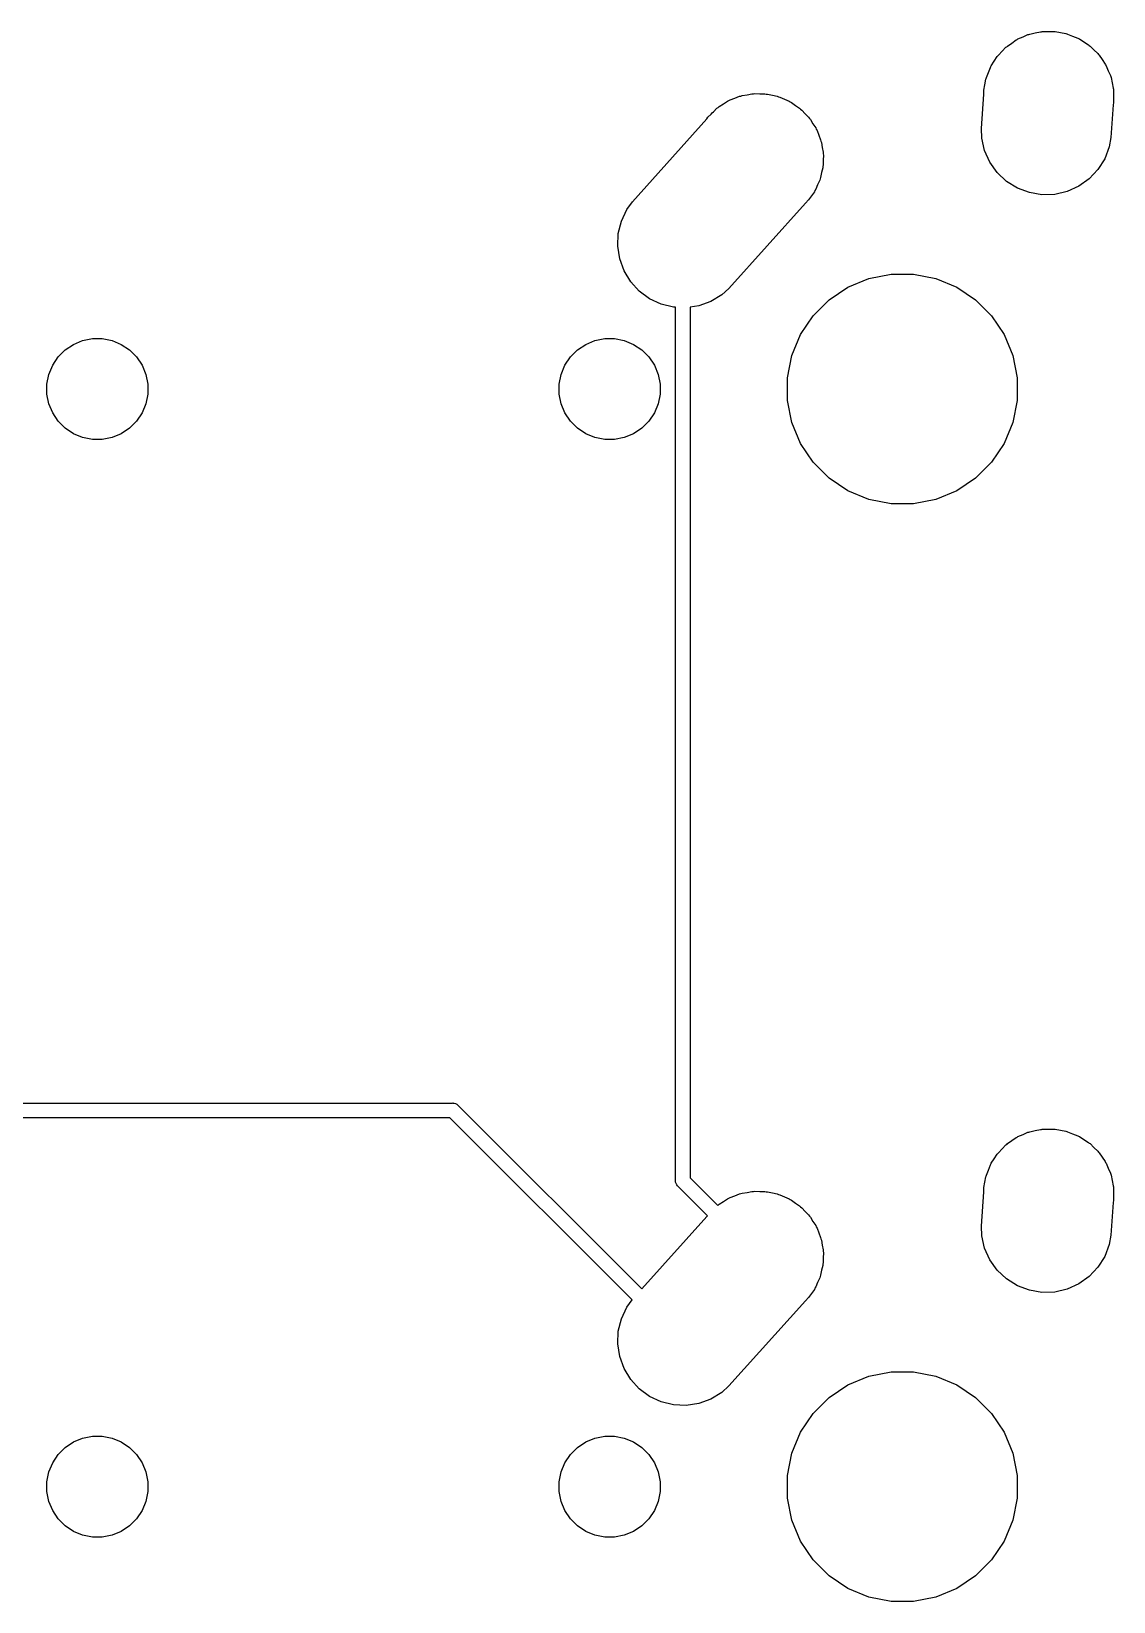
# Model space of a CAD drawing. Extents: x -662 to -203, y -195 to -58.
# Drawn here: x -633.44 to -614.66, y -109.19 to -81.94 of the extents above; entities that cross this region are included whole.
import ezdxf

# ---------------------------------------------------------------- set-up
doc = ezdxf.new("R2010")
doc.units = 0
doc.layers.add('BLACK', color=7, linetype='CONTINUOUS')

msp = doc.modelspace()

# ---------------------------------------------------------------- linework, layer by layer
at = {"layer": 'BLACK', "linetype": 'CONTINUOUS'}
for p, q in [((-616.231, -82.0376), (-616.145, -81.999)), ((-616.145, -81.999), (-616.128, -81.9953)), ((-616.128, -81.9953), (-616.113, -81.9889)), ((-616.113, -81.9889), (-616.021, -81.9705)), ((-616.021, -81.9705), (-615.929, -81.9494)), ((-615.929, -81.9494), (-615.912, -81.9489)), ((-615.912, -81.9489), (-615.896, -81.9457)), ((-615.896, -81.9457), (-615.801, -81.9457)), ((-615.801, -81.9457), (-615.707, -81.9429)), ((-615.707, -81.9429), (-615.691, -81.9457)), ((-615.691, -81.9457), (-615.674, -81.9457)), ((-615.674, -81.9457), (-615.582, -81.9641)), ((-615.582, -81.9641), (-615.489, -81.9798)), ((-615.489, -81.9798), (-615.473, -81.9857)), ((-615.473, -81.9857), (-615.457, -81.9889)), ((-615.457, -81.9889), (-615.37, -82.025)), ((-615.37, -82.025), (-615.281, -82.0585)), ((-616.659, -82.3536), (-616.592, -82.2869)), ((-616.592, -82.2869), (-616.527, -82.2183)), ((-616.527, -82.2183), (-616.514, -82.2086)), ((-616.514, -82.2086), (-616.502, -82.1969)), ((-616.502, -82.1969), (-616.424, -82.1445)), ((-616.424, -82.1445), (-616.347, -82.0898)), ((-616.347, -82.0898), (-616.332, -82.083)), ((-616.332, -82.083), (-616.318, -82.0737)), ((-616.318, -82.0737), (-616.231, -82.0376)), ((-615.281, -82.0585), (-615.267, -82.0674)), ((-615.267, -82.0674), (-615.252, -82.0737)), ((-615.252, -82.0737), (-615.174, -82.1261)), ((-615.174, -82.1261), (-615.094, -82.1762)), ((-615.094, -82.1762), (-615.082, -82.1876)), ((-615.082, -82.1876), (-615.068, -82.1969)), ((-615.068, -82.1969), (-615.001, -82.2635)), ((-615.001, -82.2635), (-614.932, -82.3282)), ((-616.831, -82.6554), (-616.797, -82.5673)), ((-616.797, -82.5673), (-616.788, -82.5532)), ((-616.788, -82.5532), (-616.782, -82.5378)), ((-616.782, -82.5378), (-616.729, -82.4594)), ((-616.729, -82.4594), (-616.679, -82.3795)), ((-616.679, -82.3795), (-616.668, -82.3674)), ((-616.668, -82.3674), (-616.659, -82.3536)), ((-614.932, -82.3282), (-614.923, -82.3418)), ((-614.923, -82.3418), (-614.911, -82.3536)), ((-614.911, -82.3536), (-614.859, -82.432)), ((-614.859, -82.432), (-614.804, -82.5088)), ((-614.804, -82.5088), (-614.797, -82.524)), ((-614.797, -82.524), (-614.788, -82.5378)), ((-614.788, -82.5378), (-614.752, -82.625)), ((-616.891, -82.8674), (-616.876, -82.7744)), ((-616.876, -82.7744), (-616.87, -82.7589)), ((-616.87, -82.7589), (-616.867, -82.7425)), ((-616.867, -82.7425), (-616.831, -82.6554)), ((-614.752, -82.625), (-614.713, -82.711)), ((-614.713, -82.711), (-614.709, -82.7272)), ((-614.709, -82.7272), (-614.703, -82.7425)), ((-614.703, -82.7425), (-614.685, -82.8351)), ((-614.685, -82.8351), (-614.664, -82.927)), ((-621.313, -83.1312), (-621.233, -83.1019)), ((-621.233, -83.1019), (-621.153, -83.0689)), ((-621.153, -83.0689), (-621.129, -83.0641)), ((-621.129, -83.0641), (-621.105, -83.0555)), ((-621.105, -83.0555), (-621.02, -83.0425)), ((-621.02, -83.0425), (-620.936, -83.0257)), ((-620.936, -83.0257), (-620.911, -83.0257)), ((-620.911, -83.0257), (-620.886, -83.0219)), ((-620.886, -83.0219), (-620.8, -83.0257)), ((-620.8, -83.0257), (-620.714, -83.0257)), ((-620.714, -83.0257), (-620.69, -83.0306)), ((-620.69, -83.0306), (-620.665, -83.0317)), ((-620.665, -83.0317), (-620.581, -83.0522)), ((-620.581, -83.0522), (-620.497, -83.0689)), ((-620.497, -83.0689), (-620.474, -83.0785)), ((-620.474, -83.0785), (-620.449, -83.0844)), ((-620.449, -83.0844), (-620.371, -83.1208)), ((-616.951, -83.6284), (-616.91, -83.032)), ((-616.91, -82.9599), (-616.891, -82.8674)), ((-616.91, -83.032), (-616.91, -82.9599)), ((-614.664, -82.927), (-614.663, -82.9436)), ((-614.663, -82.9436), (-614.66, -82.9599)), ((-614.66, -82.9599), (-614.66, -83.0542)), ((-614.66, -83.0542), (-614.659, -83.093)), ((-614.659, -83.093), (-614.66, -83.1094)), ((-614.66, -83.1094), (-614.66, -83.1815)), ((-621.699, -83.4336), (-621.642, -83.3767)), ((-621.642, -83.3767), (-621.625, -83.3582)), ((-621.625, -83.3582), (-621.603, -83.3377)), ((-621.603, -83.3377), (-621.542, -83.2769)), ((-621.542, -83.2769), (-621.521, -83.263)), ((-621.521, -83.263), (-621.503, -83.2461)), ((-621.503, -83.2461), (-621.429, -83.2015)), ((-621.429, -83.2015), (-621.358, -83.1537)), ((-621.358, -83.1537), (-621.335, -83.1442)), ((-621.335, -83.1442), (-621.313, -83.1312)), ((-620.371, -83.1208), (-620.292, -83.1537)), ((-620.292, -83.1537), (-620.271, -83.1676)), ((-620.271, -83.1676), (-620.249, -83.1782)), ((-620.249, -83.1782), (-620.179, -83.2291)), ((-620.179, -83.2291), (-620.108, -83.2769)), ((-620.108, -83.2769), (-620.09, -83.2945)), ((-620.09, -83.2945), (-620.07, -83.3093)), ((-620.07, -83.3093), (-620.012, -83.3728)), ((-620.012, -83.3728), (-619.951, -83.4336)), ((-614.668, -83.2197), (-614.706, -83.7832)), ((-614.66, -83.1815), (-614.668, -83.2197)), ((-623.009, -84.9005), (-621.716, -83.459)), ((-621.716, -83.459), (-621.699, -83.4336)), ((-619.951, -83.4336), (-619.937, -83.4543)), ((-619.937, -83.4543), (-619.92, -83.4728)), ((-619.92, -83.4728), (-619.876, -83.5463)), ((-619.876, -83.5463), (-619.828, -83.6178)), ((-619.828, -83.6178), (-619.818, -83.6409)), ((-619.818, -83.6409), (-619.805, -83.6623)), ((-619.805, -83.6623), (-619.776, -83.7431)), ((-616.946, -83.7944), (-616.951, -83.6284)), ((-619.776, -83.7431), (-619.743, -83.8225)), ((-619.743, -83.8225), (-619.738, -83.847)), ((-619.738, -83.847), (-619.73, -83.8705)), ((-619.73, -83.8705), (-619.717, -83.9556)), ((-616.897, -84.0104), (-616.946, -83.7944)), ((-614.706, -83.7832), (-614.734, -83.947)), ((-619.717, -83.9556), (-619.7, -84.0399)), ((-619.7, -84.0399), (-619.7, -84.0649)), ((-619.7, -84.0649), (-619.696, -84.0896)), ((-619.696, -84.0896), (-619.7, -84.1755)), ((-619.7, -84.1755), (-619.7, -84.2615)), ((-616.806, -84.2126), (-616.897, -84.0104)), ((-614.813, -84.1541), (-614.93, -84.3419)), ((-614.734, -83.947), (-614.813, -84.1541)), ((-619.743, -84.4788), (-619.753, -84.5019)), ((-619.726, -84.3945), (-619.743, -84.4788)), ((-619.706, -84.311), (-619.726, -84.3945)), ((-619.705, -84.286), (-619.706, -84.311)), ((-619.7, -84.2615), (-619.705, -84.286)), ((-616.677, -84.3932), (-616.806, -84.2126)), ((-616.516, -84.5452), (-616.677, -84.3932)), ((-614.93, -84.3419), (-615.082, -84.5031)), ((-619.852, -84.727), (-619.903, -84.7964)), ((-619.842, -84.7043), (-619.852, -84.727)), ((-619.828, -84.6836), (-619.842, -84.7043)), ((-619.795, -84.6042), (-619.828, -84.6836)), ((-619.759, -84.5262), (-619.795, -84.6042)), ((-619.753, -84.5019), (-619.759, -84.5262)), ((-616.328, -84.6629), (-616.516, -84.5452)), ((-616.121, -84.7416), (-616.328, -84.6629)), ((-615.903, -84.7785), (-616.121, -84.7416)), ((-615.465, -84.7224), (-615.681, -84.772)), ((-615.263, -84.6316), (-615.465, -84.7224)), ((-615.082, -84.5031), (-615.263, -84.6316)), ((-623.107, -85.0344), (-623.009, -84.9005)), ((-620.008, -84.9246), (-621.334, -86.4032)), ((-619.951, -84.8678), (-620.008, -84.9246)), ((-619.903, -84.7964), (-619.951, -84.8678)), ((-615.681, -84.772), (-615.903, -84.7785)), ((-623.254, -85.4504), (-623.201, -85.2352)), ((-623.201, -85.2352), (-623.107, -85.0344)), ((-623.264, -85.6718), (-623.254, -85.4504)), ((-623.23, -85.8909), (-623.264, -85.6718)), ((-623.154, -86.0991), (-623.23, -85.8909)), ((-623.039, -86.2886), (-623.154, -86.0991)), ((-622.89, -86.4521), (-623.039, -86.2886)), ((-619.596, -86.6019), (-619.269, -86.3837)), ((-619.269, -86.3837), (-618.906, -86.2334)), ((-618.906, -86.2334), (-618.521, -86.1568)), ((-618.521, -86.1568), (-618.129, -86.1568)), ((-618.129, -86.1568), (-617.743, -86.2334)), ((-617.743, -86.2334), (-617.38, -86.3837)), ((-617.38, -86.3837), (-617.054, -86.6019)), ((-622.711, -86.5832), (-622.89, -86.4521)), ((-622.51, -86.677), (-622.711, -86.5832)), ((-621.646, -86.6302), (-621.855, -86.7059)), ((-621.457, -86.5153), (-621.646, -86.6302)), ((-621.334, -86.4032), (-621.457, -86.5153)), ((-619.874, -86.8797), (-619.596, -86.6019)), ((-617.054, -86.6019), (-616.776, -86.8797)), ((-622.295, -86.7297), (-622.51, -86.677)), ((-622.262, -86.7312), (-622.295, -86.7297)), ((-622.262, -101.884), (-622.262, -86.7312)), ((-621.855, -86.7059), (-622.008, -86.7294)), ((-622.008, -86.7294), (-622.008, -101.838)), ((-620.092, -87.2062), (-619.874, -86.8797)), ((-616.776, -86.8797), (-616.558, -87.2062)), ((-620.242, -87.5691), (-620.092, -87.2062)), ((-616.558, -87.2062), (-616.408, -87.5691)), ((-632.975, -87.5929), (-632.853, -87.471)), ((-632.853, -87.471), (-632.709, -87.3753)), ((-632.709, -87.3753), (-632.55, -87.3093)), ((-632.55, -87.3093), (-632.381, -87.2757)), ((-632.381, -87.2757), (-632.209, -87.2757)), ((-632.209, -87.2757), (-632.04, -87.3093)), ((-632.04, -87.3093), (-631.88, -87.3753)), ((-631.88, -87.3753), (-631.737, -87.471)), ((-631.737, -87.471), (-631.615, -87.5929)), ((-624.085, -87.5929), (-623.963, -87.471)), ((-623.963, -87.471), (-623.819, -87.3753)), ((-623.819, -87.3753), (-623.66, -87.3093)), ((-623.66, -87.3093), (-623.491, -87.2757)), ((-623.491, -87.2757), (-623.319, -87.2757)), ((-623.319, -87.2757), (-623.15, -87.3093)), ((-623.15, -87.3093), (-622.99, -87.3753)), ((-622.99, -87.3753), (-622.847, -87.471)), ((-622.847, -87.471), (-622.725, -87.5929)), ((-633.136, -87.8955), (-633.07, -87.7362)), ((-633.07, -87.7362), (-632.975, -87.5929)), ((-631.615, -87.5929), (-631.519, -87.7362)), ((-631.519, -87.7362), (-631.454, -87.8955)), ((-624.246, -87.8955), (-624.18, -87.7362)), ((-624.18, -87.7362), (-624.085, -87.5929)), ((-622.725, -87.5929), (-622.629, -87.7362)), ((-622.629, -87.7362), (-622.564, -87.8955)), ((-620.319, -87.9543), (-620.242, -87.5691)), ((-616.408, -87.5691), (-616.331, -87.9543)), ((-633.17, -88.0645), (-633.136, -87.8955)), ((-631.454, -87.8955), (-631.42, -88.0645)), ((-624.28, -88.0645), (-624.246, -87.8955)), ((-622.564, -87.8955), (-622.53, -88.0645)), ((-620.319, -88.3471), (-620.319, -87.9543)), ((-616.331, -87.9543), (-616.331, -88.3471)), ((-633.17, -88.2369), (-633.17, -88.0645)), ((-633.136, -88.4059), (-633.17, -88.2369)), ((-631.42, -88.2369), (-631.454, -88.4059)), ((-631.42, -88.0645), (-631.42, -88.2369)), ((-624.28, -88.2369), (-624.28, -88.0645)), ((-624.246, -88.4059), (-624.28, -88.2369)), ((-622.53, -88.2369), (-622.564, -88.4059)), ((-622.53, -88.0645), (-622.53, -88.2369)), ((-633.07, -88.5652), (-633.136, -88.4059)), ((-632.975, -88.7085), (-633.07, -88.5652)), ((-631.519, -88.5652), (-631.615, -88.7085)), ((-631.454, -88.4059), (-631.519, -88.5652)), ((-624.18, -88.5652), (-624.246, -88.4059)), ((-624.085, -88.7085), (-624.18, -88.5652)), ((-622.629, -88.5652), (-622.725, -88.7085)), ((-622.564, -88.4059), (-622.629, -88.5652)), ((-620.242, -88.7323), (-620.319, -88.3471)), ((-616.331, -88.3471), (-616.408, -88.7323)), ((-632.853, -88.8304), (-632.975, -88.7085)), ((-632.709, -88.9261), (-632.853, -88.8304)), ((-631.737, -88.8304), (-631.88, -88.9261)), ((-631.615, -88.7085), (-631.737, -88.8304)), ((-623.963, -88.8304), (-624.085, -88.7085)), ((-623.819, -88.9261), (-623.963, -88.8304)), ((-622.847, -88.8304), (-622.99, -88.9261)), ((-622.725, -88.7085), (-622.847, -88.8304)), ((-620.092, -89.0952), (-620.242, -88.7323)), ((-616.408, -88.7323), (-616.558, -89.0952)), ((-632.55, -88.9921), (-632.709, -88.9261)), ((-632.381, -89.0257), (-632.55, -88.9921)), ((-632.209, -89.0257), (-632.381, -89.0257)), ((-632.04, -88.9921), (-632.209, -89.0257)), ((-631.88, -88.9261), (-632.04, -88.9921)), ((-623.66, -88.9921), (-623.819, -88.9261)), ((-623.491, -89.0257), (-623.66, -88.9921)), ((-623.319, -89.0257), (-623.491, -89.0257)), ((-623.15, -88.9921), (-623.319, -89.0257)), ((-622.99, -88.9261), (-623.15, -88.9921)), ((-619.874, -89.4217), (-620.092, -89.0952)), ((-616.558, -89.0952), (-616.776, -89.4217)), ((-619.596, -89.6995), (-619.874, -89.4217)), ((-616.776, -89.4217), (-617.054, -89.6995)), ((-619.269, -89.9177), (-619.596, -89.6995)), ((-618.906, -90.068), (-619.269, -89.9177)), ((-617.38, -89.9177), (-617.743, -90.068)), ((-617.054, -89.6995), (-617.38, -89.9177)), ((-618.521, -90.1446), (-618.906, -90.068)), ((-618.129, -90.1446), (-618.521, -90.1446)), ((-617.743, -90.068), (-618.129, -90.1446)), ((-637.337, -100.542), (-626.133, -100.542)), ((-626.133, -100.542), (-626.127, -100.541)), ((-626.127, -100.541), (-626.121, -100.542)), ((-626.121, -100.542), (-626.102, -100.544)), ((-626.102, -100.544), (-626.078, -100.551)), ((-626.078, -100.551), (-626.056, -100.563)), ((-626.18, -100.796), (-637.29, -100.796)), ((-623.016, -103.959), (-626.18, -100.796)), ((-626.056, -100.563), (-626.037, -100.578)), ((-626.037, -100.578), (-626.033, -100.583)), ((-626.033, -100.583), (-622.847, -103.769)), ((-616.318, -101.124), (-616.231, -101.088)), ((-616.231, -101.088), (-616.145, -101.049)), ((-616.145, -101.049), (-616.128, -101.045)), ((-616.128, -101.045), (-616.113, -101.039)), ((-616.113, -101.039), (-616.021, -101.021)), ((-616.021, -101.021), (-615.929, -100.999)), ((-615.929, -100.999), (-615.912, -100.999)), ((-615.912, -100.999), (-615.896, -100.996)), ((-615.896, -100.996), (-615.801, -100.996)), ((-615.801, -100.996), (-615.707, -100.993)), ((-615.707, -100.993), (-615.691, -100.996)), ((-615.691, -100.996), (-615.674, -100.996)), ((-615.674, -100.996), (-615.582, -101.014)), ((-615.582, -101.014), (-615.489, -101.03)), ((-615.489, -101.03), (-615.473, -101.036)), ((-615.473, -101.036), (-615.457, -101.039)), ((-615.457, -101.039), (-615.37, -101.075)), ((-615.37, -101.075), (-615.281, -101.109)), ((-616.659, -101.404), (-616.592, -101.337)), ((-616.592, -101.337), (-616.527, -101.268)), ((-616.527, -101.268), (-616.514, -101.259)), ((-616.514, -101.259), (-616.502, -101.247)), ((-616.502, -101.247), (-616.424, -101.194)), ((-616.424, -101.194), (-616.347, -101.14)), ((-616.347, -101.14), (-616.332, -101.133)), ((-616.332, -101.133), (-616.318, -101.124)), ((-615.281, -101.109), (-615.267, -101.117)), ((-615.267, -101.117), (-615.252, -101.124)), ((-615.252, -101.124), (-615.174, -101.176)), ((-615.174, -101.176), (-615.094, -101.226)), ((-615.094, -101.226), (-615.082, -101.238)), ((-615.082, -101.238), (-615.068, -101.247)), ((-615.068, -101.247), (-615.001, -101.314)), ((-615.001, -101.314), (-614.932, -101.378)), ((-616.831, -101.705), (-616.797, -101.617)), ((-616.797, -101.617), (-616.788, -101.603)), ((-616.788, -101.603), (-616.782, -101.588)), ((-616.782, -101.588), (-616.729, -101.509)), ((-616.729, -101.509), (-616.679, -101.429)), ((-616.679, -101.429), (-616.668, -101.417)), ((-616.668, -101.417), (-616.659, -101.404)), ((-614.932, -101.378), (-614.923, -101.392)), ((-614.923, -101.392), (-614.911, -101.404)), ((-614.911, -101.404), (-614.859, -101.482)), ((-614.859, -101.482), (-614.804, -101.559)), ((-614.804, -101.559), (-614.797, -101.574)), ((-614.797, -101.574), (-614.788, -101.588)), ((-614.788, -101.588), (-614.752, -101.675)), ((-622.263, -101.891), (-622.262, -101.884)), ((-622.26, -101.916), (-622.263, -101.891)), ((-622.253, -101.94), (-622.26, -101.916)), ((-622.008, -101.838), (-621.528, -102.318)), ((-616.91, -102.01), (-616.891, -101.917)), ((-616.891, -101.917), (-616.876, -101.824)), ((-616.876, -101.824), (-616.87, -101.809)), ((-616.87, -101.809), (-616.867, -101.793)), ((-616.867, -101.793), (-616.831, -101.705)), ((-614.752, -101.675), (-614.713, -101.761)), ((-614.713, -101.761), (-614.709, -101.777)), ((-614.709, -101.777), (-614.703, -101.793)), ((-614.703, -101.793), (-614.685, -101.885)), ((-614.685, -101.885), (-614.664, -101.977)), ((-622.241, -101.962), (-622.253, -101.94)), ((-622.253, -101.94), (-622.253, -101.94)), ((-622.225, -101.981), (-622.241, -101.962)), ((-622.22, -101.985), (-622.225, -101.981)), ((-621.708, -102.497), (-622.22, -101.985)), ((-621.358, -102.204), (-621.335, -102.194)), ((-621.335, -102.194), (-621.313, -102.181)), ((-621.313, -102.181), (-621.233, -102.152)), ((-621.233, -102.152), (-621.153, -102.119)), ((-621.153, -102.119), (-621.129, -102.114)), ((-621.129, -102.114), (-621.105, -102.106)), ((-621.105, -102.106), (-621.02, -102.092)), ((-621.02, -102.092), (-620.936, -102.076)), ((-620.936, -102.076), (-620.911, -102.076)), ((-620.911, -102.076), (-620.886, -102.072)), ((-620.886, -102.072), (-620.8, -102.076)), ((-620.8, -102.076), (-620.714, -102.076)), ((-620.714, -102.076), (-620.69, -102.081)), ((-620.69, -102.081), (-620.665, -102.082)), ((-620.665, -102.082), (-620.581, -102.102)), ((-620.581, -102.102), (-620.497, -102.119)), ((-620.497, -102.119), (-620.474, -102.128)), ((-620.474, -102.128), (-620.449, -102.134)), ((-620.449, -102.134), (-620.371, -102.171)), ((-620.371, -102.171), (-620.292, -102.204)), ((-616.951, -102.678), (-616.91, -102.082)), ((-616.91, -102.082), (-616.91, -102.01)), ((-614.664, -101.977), (-614.663, -101.994)), ((-614.663, -101.994), (-614.66, -102.01)), ((-614.66, -102.01), (-614.66, -102.104)), ((-614.66, -102.104), (-614.659, -102.143)), ((-614.659, -102.143), (-614.66, -102.159)), ((-614.66, -102.159), (-614.66, -102.232)), ((-621.528, -102.318), (-621.521, -102.313)), ((-621.521, -102.313), (-621.503, -102.296)), ((-621.503, -102.296), (-621.429, -102.252)), ((-621.429, -102.252), (-621.358, -102.204)), ((-620.292, -102.204), (-620.271, -102.218)), ((-620.271, -102.218), (-620.249, -102.228)), ((-620.249, -102.228), (-620.179, -102.279)), ((-620.179, -102.279), (-620.108, -102.327)), ((-620.108, -102.327), (-620.09, -102.345)), ((-620.09, -102.345), (-620.07, -102.359)), ((-620.07, -102.359), (-620.012, -102.423)), ((-620.012, -102.423), (-619.951, -102.484)), ((-614.668, -102.27), (-614.706, -102.833)), ((-614.66, -102.232), (-614.668, -102.27)), ((-622.847, -103.769), (-621.716, -102.509)), ((-621.716, -102.509), (-621.708, -102.497)), ((-619.951, -102.484), (-619.937, -102.504)), ((-619.937, -102.504), (-619.92, -102.523)), ((-619.92, -102.523), (-619.876, -102.596)), ((-619.876, -102.596), (-619.828, -102.668)), ((-619.828, -102.668), (-619.818, -102.691)), ((-619.818, -102.691), (-619.805, -102.712)), ((-619.805, -102.712), (-619.776, -102.793)), ((-616.946, -102.844), (-616.951, -102.678)), ((-619.776, -102.793), (-619.743, -102.873)), ((-619.743, -102.873), (-619.738, -102.897)), ((-619.738, -102.897), (-619.73, -102.921)), ((-619.73, -102.921), (-619.717, -103.006)), ((-619.717, -103.006), (-619.7, -103.09)), ((-616.897, -103.06), (-616.946, -102.844)), ((-614.734, -102.997), (-614.813, -103.204)), ((-614.706, -102.833), (-614.734, -102.997)), ((-619.7, -103.09), (-619.7, -103.115)), ((-619.7, -103.115), (-619.696, -103.14)), ((-619.696, -103.14), (-619.7, -103.226)), ((-619.7, -103.226), (-619.7, -103.312)), ((-616.806, -103.263), (-616.897, -103.06)), ((-616.677, -103.443), (-616.806, -103.263)), ((-614.813, -103.204), (-614.93, -103.392)), ((-619.753, -103.552), (-619.759, -103.576)), ((-619.743, -103.529), (-619.753, -103.552)), ((-619.726, -103.445), (-619.743, -103.529)), ((-619.706, -103.361), (-619.726, -103.445)), ((-619.705, -103.336), (-619.706, -103.361)), ((-619.7, -103.312), (-619.705, -103.336)), ((-616.516, -103.595), (-616.677, -103.443)), ((-615.082, -103.553), (-615.263, -103.682)), ((-614.93, -103.392), (-615.082, -103.553)), ((-619.852, -103.777), (-619.903, -103.846)), ((-619.842, -103.754), (-619.852, -103.777)), ((-619.828, -103.734), (-619.842, -103.754)), ((-619.795, -103.654), (-619.828, -103.734)), ((-619.759, -103.576), (-619.795, -103.654)), ((-616.328, -103.713), (-616.516, -103.595)), ((-616.121, -103.792), (-616.328, -103.713)), ((-615.903, -103.828), (-616.121, -103.792)), ((-615.681, -103.822), (-615.903, -103.828)), ((-615.465, -103.772), (-615.681, -103.822)), ((-615.263, -103.682), (-615.465, -103.772)), ((-623.201, -104.285), (-623.107, -104.084)), ((-623.107, -104.084), (-623.016, -103.959)), ((-620.008, -103.975), (-621.334, -105.453)), ((-619.951, -103.918), (-620.008, -103.975)), ((-619.903, -103.846), (-619.951, -103.918)), ((-623.254, -104.5), (-623.201, -104.285)), ((-623.264, -104.722), (-623.254, -104.5)), ((-623.23, -104.941), (-623.264, -104.722)), ((-623.154, -105.149), (-623.23, -104.941)), ((-623.039, -105.339), (-623.154, -105.149)), ((-622.89, -105.502), (-623.039, -105.339)), ((-621.334, -105.453), (-621.457, -105.565)), ((-619.596, -105.652), (-619.269, -105.434)), ((-619.269, -105.434), (-618.906, -105.283)), ((-618.906, -105.283), (-618.521, -105.207)), ((-618.521, -105.207), (-618.129, -105.207)), ((-618.129, -105.207), (-617.743, -105.283)), ((-617.743, -105.283), (-617.38, -105.434)), ((-617.38, -105.434), (-617.054, -105.652)), ((-622.711, -105.633), (-622.89, -105.502)), ((-622.51, -105.727), (-622.711, -105.633)), ((-622.295, -105.78), (-622.51, -105.727)), ((-621.646, -105.68), (-621.855, -105.756)), ((-621.457, -105.565), (-621.646, -105.68)), ((-619.874, -105.93), (-619.596, -105.652)), ((-617.054, -105.652), (-616.776, -105.93)), ((-622.074, -105.789), (-622.295, -105.78)), ((-621.855, -105.756), (-622.074, -105.789)), ((-620.092, -106.256), (-619.874, -105.93)), ((-616.776, -105.93), (-616.558, -106.256)), ((-620.242, -106.619), (-620.092, -106.256)), ((-616.558, -106.256), (-616.408, -106.619)), ((-632.975, -106.643), (-632.853, -106.521)), ((-632.853, -106.521), (-632.709, -106.425)), ((-632.709, -106.425), (-632.55, -106.359)), ((-632.55, -106.359), (-632.381, -106.326)), ((-632.381, -106.326), (-632.209, -106.326)), ((-632.209, -106.326), (-632.04, -106.359)), ((-632.04, -106.359), (-631.88, -106.425)), ((-631.88, -106.425), (-631.737, -106.521)), ((-631.737, -106.521), (-631.615, -106.643)), ((-624.085, -106.643), (-623.963, -106.521)), ((-623.963, -106.521), (-623.819, -106.425)), ((-623.819, -106.425), (-623.66, -106.359)), ((-623.66, -106.359), (-623.491, -106.326)), ((-623.491, -106.326), (-623.319, -106.326)), ((-623.319, -106.326), (-623.15, -106.359)), ((-623.15, -106.359), (-622.99, -106.425)), ((-622.99, -106.425), (-622.847, -106.521)), ((-622.847, -106.521), (-622.725, -106.643)), ((-633.136, -106.945), (-633.07, -106.786)), ((-633.07, -106.786), (-632.975, -106.643)), ((-631.615, -106.643), (-631.519, -106.786)), ((-631.519, -106.786), (-631.454, -106.945)), ((-624.246, -106.945), (-624.18, -106.786)), ((-624.18, -106.786), (-624.085, -106.643)), ((-622.725, -106.643), (-622.629, -106.786)), ((-622.629, -106.786), (-622.564, -106.945)), ((-620.319, -107.004), (-620.242, -106.619)), ((-616.408, -106.619), (-616.331, -107.004)), ((-633.17, -107.115), (-633.136, -106.945)), ((-631.454, -106.945), (-631.42, -107.115)), ((-624.28, -107.115), (-624.246, -106.945)), ((-622.564, -106.945), (-622.53, -107.115)), ((-620.319, -107.397), (-620.319, -107.004)), ((-616.331, -107.004), (-616.331, -107.397)), ((-633.17, -107.287), (-633.17, -107.115)), ((-633.136, -107.456), (-633.17, -107.287)), ((-631.42, -107.287), (-631.454, -107.456)), ((-631.42, -107.115), (-631.42, -107.287)), ((-624.28, -107.287), (-624.28, -107.115)), ((-624.246, -107.456), (-624.28, -107.287)), ((-622.53, -107.287), (-622.564, -107.456)), ((-622.53, -107.115), (-622.53, -107.287)), ((-633.07, -107.615), (-633.136, -107.456)), ((-632.975, -107.758), (-633.07, -107.615)), ((-631.519, -107.615), (-631.615, -107.758)), ((-631.454, -107.456), (-631.519, -107.615)), ((-624.18, -107.615), (-624.246, -107.456)), ((-624.085, -107.758), (-624.18, -107.615)), ((-622.629, -107.615), (-622.725, -107.758)), ((-622.564, -107.456), (-622.629, -107.615)), ((-620.242, -107.782), (-620.319, -107.397)), ((-616.331, -107.397), (-616.408, -107.782)), ((-632.853, -107.88), (-632.975, -107.758)), ((-632.709, -107.976), (-632.853, -107.88)), ((-631.737, -107.88), (-631.88, -107.976)), ((-631.615, -107.758), (-631.737, -107.88)), ((-623.963, -107.88), (-624.085, -107.758)), ((-623.819, -107.976), (-623.963, -107.88)), ((-622.847, -107.88), (-622.99, -107.976)), ((-622.725, -107.758), (-622.847, -107.88)), ((-620.092, -108.145), (-620.242, -107.782)), ((-616.408, -107.782), (-616.558, -108.145)), ((-632.55, -108.042), (-632.709, -107.976)), ((-632.381, -108.076), (-632.55, -108.042)), ((-632.209, -108.076), (-632.381, -108.076)), ((-632.04, -108.042), (-632.209, -108.076)), ((-631.88, -107.976), (-632.04, -108.042)), ((-623.66, -108.042), (-623.819, -107.976)), ((-623.491, -108.076), (-623.66, -108.042)), ((-623.319, -108.076), (-623.491, -108.076)), ((-623.15, -108.042), (-623.319, -108.076)), ((-622.99, -107.976), (-623.15, -108.042)), ((-619.874, -108.472), (-620.092, -108.145)), ((-616.558, -108.145), (-616.776, -108.472)), ((-619.596, -108.749), (-619.874, -108.472)), ((-616.776, -108.472), (-617.054, -108.749)), ((-619.269, -108.968), (-619.596, -108.749)), ((-618.906, -109.118), (-619.269, -108.968)), ((-617.38, -108.968), (-617.743, -109.118)), ((-617.054, -108.749), (-617.38, -108.968)), ((-618.521, -109.195), (-618.906, -109.118)), ((-618.129, -109.195), (-618.521, -109.195)), ((-617.743, -109.118), (-618.129, -109.195))]:
    msp.add_line(p, q, dxfattribs=at)

doc.saveas('drawing.dxf')
